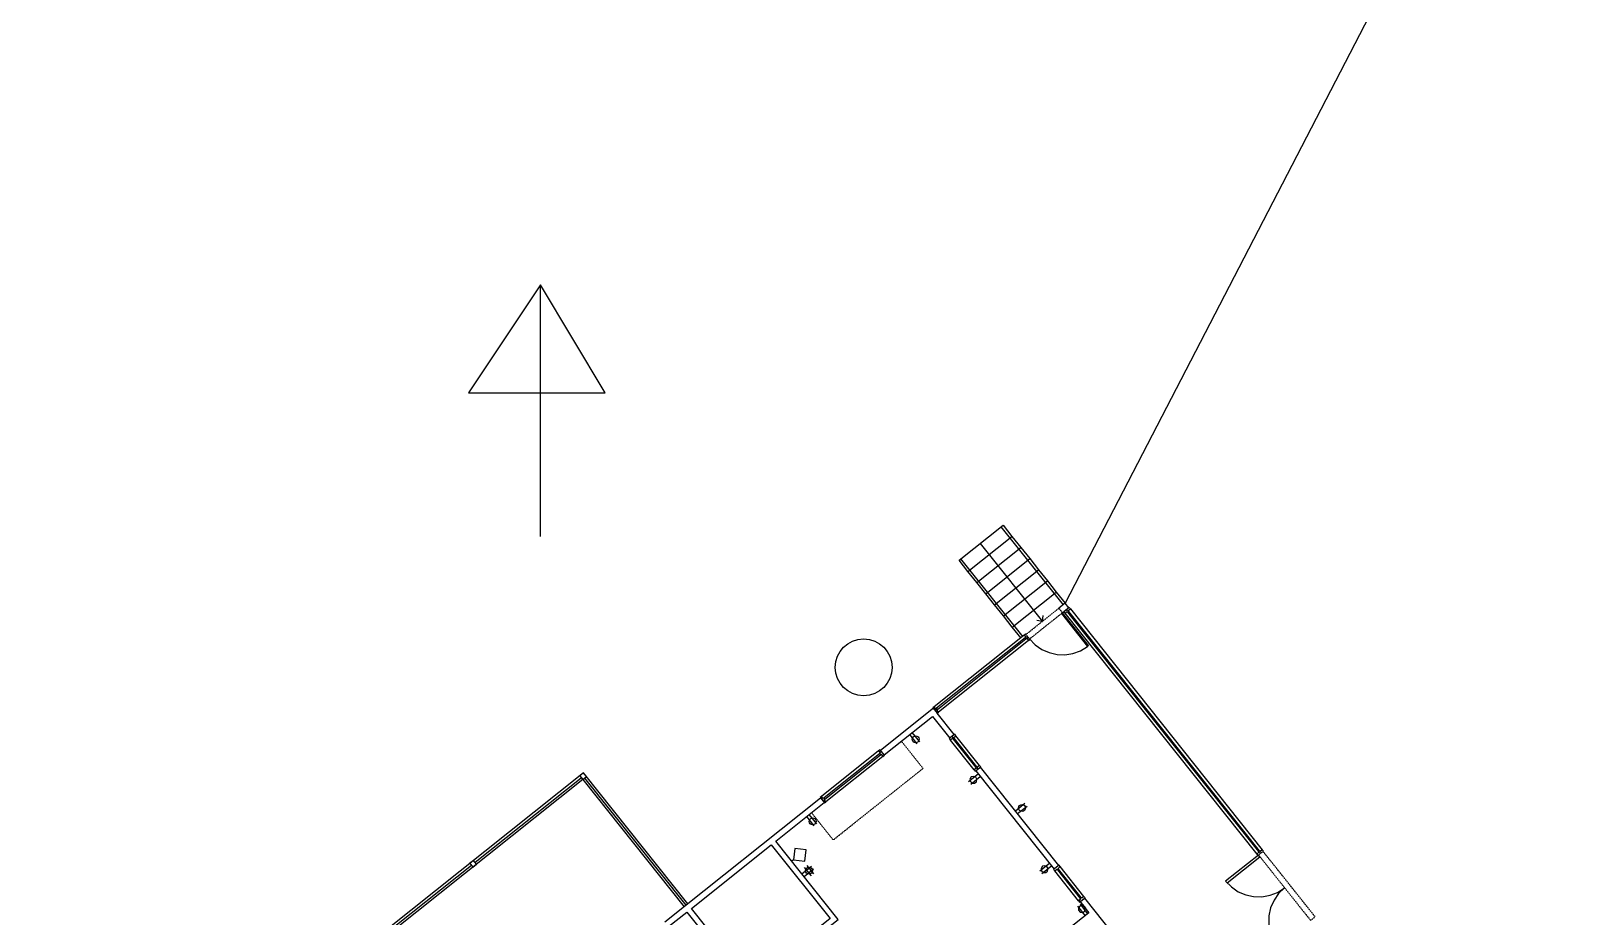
# Model space of a CAD drawing. Header units: inches. Extents: x -625442 to 34963, y -27993 to 66986.
# Drawn here: x -25932 to -24631, y 29264 to 30010 of the extents above; entities that cross this region are included whole.
import ezdxf

# ---------------------------------------------------------------- set-up
doc = ezdxf.new("R2010")
doc.units = ezdxf.units.IN
doc.header["$LTSCALE"] = 0.5
doc.header["$MEASUREMENT"] = 0
doc.linetypes.add('HIDDEN2', pattern=[0.1875, 0.125, -0.0625])
for name, color, linetype in [('A-ANNO-TEXT', 30, 'Continuous'), ('P-ABOVE', 201, 'HIDDEN2'), ('P-BELOW-LIGHT', 143, 'Continuous'), ('P-BELOW-MED', 145, 'Continuous'), ('P-DOOR', 51, 'Continuous'), ('P-RAILING', 60, 'Continuous'), ('P-WALL', 90, 'Continuous'), ('P-WINDOW', 213, 'Continuous')]:
    doc.layers.add(name, color=color, linetype=linetype)

msp = doc.modelspace()

# ---------------------------------------------------------------- linework, layer by layer
at = {"layer": 'A-ANNO-TEXT'}
for points in [[(-25132.64527, 29578.17264), (-25080.29294, 29512.47127), (-25079.73336, 29517.41994)], [(-25080.29294, 29512.47127), (-25085.0886, 29513.15277)]]:
    msp.add_lwpolyline(points, dxfattribs=at)
at = {"layer": 'DEFPOINTS'}
msp.add_line((-24630.71762, 30358.96114), (-25061.09056, 29527.77215), dxfattribs=at)
at = {"layer": 'P-ABOVE'}
for points in [[(-25091.09208, 29497.61239), (-25094.14006, 29501.43757), (-25066.44581, 29523.50497), (-25063.39782, 29519.6798)], [(-24894.42676, 29318.61166), (-24898.25194, 29315.56368), (-24854.36096, 29260.48118), (-24850.53578, 29263.52916)]]:
    msp.add_lwpolyline(points, close=True, dxfattribs=at)
msp.add_lwpolyline([(-25274.85342, 29351.18721), (-25256.56551, 29328.23617), (-25180.82707, 29388.58626), (-25199.11498, 29411.5373)], dxfattribs=at)
at = {"layer": 'P-BELOW-LIGHT'}
msp.add_line((-25466.94287, 29384.74167), (-25932.39, 29013.8629), dxfattribs=at)
for points in [[(-25503.15684, 29584.0837), (-25503.15684, 29796.09264), (-25563.87142, 29705.042), (-25448.60964, 29705.042), (-25503.15684, 29796.09264)], [(-25058.04258, 29523.94698), (-25061.09056, 29527.77215), (-25066.44581, 29523.50497)], [(-25061.35142, 29519.30918), (-25059.51534, 29520.77221), (-25059.02766, 29520.16019), (-25058.10962, 29520.8917), (-25058.59729, 29521.50373), (-25056.76121, 29522.96676), (-25057.73657, 29524.19082), (-25062.32677, 29520.53324), (-25061.35142, 29519.30918), (-24899.68631, 29316.42197)], [(-25060.00301, 29521.38424), (-25059.08497, 29522.11576)], [(-25056.76121, 29522.96676), (-24895.0961, 29320.07955)], [(-25063.39782, 29519.6798), (-25062.32677, 29520.53324)], [(-25094.14006, 29501.43757), (-25094.50582, 29501.89659), (-25095.72988, 29500.92123), (-25171.46832, 29440.57113)], [(-25092.0723, 29496.33102), (-25167.81073, 29435.98093)], [(-25093.65482, 29499.57283), (-25092.9233, 29498.65478)], [(-25169.73279, 29437.45125), (-25170.4643, 29438.36929)], [(-25183.59476, 29410.89611), (-25189.93457, 29418.85247)], [(-25185.73685, 29409.18924), (-25192.07666, 29417.1456)], [(-25137.80935, 29387.34173), (-25157.80413, 29412.43487)], [(-25156.45573, 29414.50993), (-25155.53769, 29415.24145)], [(-25133.21915, 29390.99932), (-25135.05523, 29389.53628), (-25135.42099, 29389.9953), (-25136.33903, 29389.26379), (-25135.97327, 29388.80477), (-25137.80935, 29387.34173), (-25136.834, 29386.11768), (-25132.24379, 29389.77526), (-25133.21915, 29390.99932), (-25153.21393, 29416.09245)], [(-25218.28844, 29403.2638), (-25216.82541, 29401.42772), (-25217.43744, 29400.94004), (-25216.70592, 29400.022), (-25216.09389, 29400.50968), (-25214.63086, 29398.67359), (-25213.4068, 29399.64895), (-25217.06438, 29404.23916), (-25218.28844, 29403.2638), (-25266.33262, 29364.98111)], [(-25214.63086, 29398.67359), (-25262.67504, 29360.39091)], [(-25142.53364, 29377.5736), (-25134.42427, 29384.03533)], [(-25140.70485, 29375.27849), (-25132.59548, 29381.74022)], [(-25134.56755, 29388.92426), (-25135.48559, 29388.19274)], [(-25095.08895, 29358.84355), (-25103.04531, 29352.50374)], [(-25093.26016, 29356.54844), (-25101.21652, 29350.20864)], [(-25272.49179, 29340.06094), (-25278.8316, 29348.0173)], [(-25270.34969, 29341.76781), (-25276.6895, 29349.72418)], [(-24894.42676, 29318.61166), (-24894.12075, 29318.8555), (-24895.0961, 29320.07955), (-24896.93219, 29318.61652), (-24897.41986, 29319.22855), (-24898.33791, 29318.49703), (-24897.85023, 29317.88501), (-24899.68631, 29316.42197), (-24898.71096, 29315.19792), (-24898.25194, 29315.56368)], [(-24896.44451, 29318.00449), (-24897.36255, 29317.27298)], [(-25289.93267, 29311.40451), (-25291.30973, 29310.30724)], [(-25274.81901, 29305.93656), (-25282.77537, 29299.59675)], [(-25272.99022, 29303.64146), (-25280.94658, 29297.30165)], [(-25280.90091, 29305.09285), (-25275.1707, 29297.90152)], [(-25278.75881, 29306.79972), (-25273.0286, 29299.60839)], [(-25082.5493, 29302.29418), (-25074.43993, 29308.75591)], [(-25080.72051, 29299.99908), (-25072.61114, 29306.46081)], [(-25049.90548, 29277.02373), (-25069.90026, 29302.11687)], [(-25045.31527, 29280.68131), (-25047.15135, 29279.21828), (-25047.51711, 29279.6773), (-25048.43515, 29278.94578), (-25048.06939, 29278.48676), (-25049.90548, 29277.02373), (-25048.93012, 29275.79967), (-25044.33991, 29279.45725), (-25045.31527, 29280.68131), (-25065.31005, 29305.77445)], [(-25049.32454, 29277.23648), (-25044.082, 29270.65718)], [(-25050.70889, 29272.38107), (-25044.36908, 29264.42471)], [(-25048.56679, 29274.08794), (-25042.22699, 29266.13158)]]:
    msp.add_lwpolyline(points, dxfattribs=at)
for points in [[(-25059.02766, 29520.16019), (-24898.33791, 29318.49703), (-24897.41986, 29319.22855), (-25058.10962, 29520.8917)], [(-25094.87887, 29498.59747), (-25169.39325, 29439.22273), (-25168.66174, 29438.30469), (-25094.14736, 29497.67943)], [(-25170.00528, 29438.73505), (-25171.46832, 29440.57113), (-25172.53936, 29439.7177), (-25168.88178, 29435.12749), (-25167.81073, 29435.98093), (-25169.27377, 29437.81701), (-25168.66174, 29438.30469), (-25169.39325, 29439.22273)], [(-25155.05001, 29414.62942), (-25153.21393, 29416.09245), (-25154.18928, 29417.31651), (-25158.77949, 29413.65893), (-25157.80413, 29412.43487), (-25155.96805, 29413.89791), (-25155.48037, 29413.28588), (-25154.56233, 29414.01739)], [(-25140.29585, 29381.35796), (-25141.33824, 29379.52674), (-25141.006, 29377.54008), (-25139.48079, 29376.25385), (-25137.4033, 29376.15816), (-25135.87323, 29377.37735), (-25135.50261, 29379.42375), (-25136.41579, 29381.19766), (-25138.43111, 29381.84321)], [(-25264.86959, 29363.14503), (-25266.33262, 29364.98111), (-25267.55668, 29364.00576), (-25263.89909, 29359.41555), (-25262.67504, 29360.39091), (-25264.13807, 29362.22699), (-25263.52604, 29362.71467), (-25264.25756, 29363.63271)], [(-25280.31024, 29310.31645), (-25279.22218, 29319.93887), (-25288.8446, 29321.02693), (-25289.93267, 29311.40451)], [(-25279.22218, 29319.93887), (-25288.8446, 29321.02693), (-25289.93267, 29311.40451), (-25280.31024, 29310.31645)], [(-25080.31151, 29306.07854), (-25081.3539, 29304.24732), (-25081.02166, 29302.26066), (-25079.49645, 29300.97443), (-25077.41896, 29300.87874), (-25075.88889, 29302.09793), (-25075.51827, 29304.14434), (-25076.43145, 29305.91824), (-25078.44677, 29306.56379)], [(-25067.14613, 29304.31142), (-25065.31005, 29305.77445), (-25066.2854, 29306.9985), (-25070.87561, 29303.34092), (-25069.90026, 29302.11687), (-25068.06417, 29303.5799), (-25067.5765, 29302.96787), (-25066.65845, 29303.69939)], [(-25044.78243, 29271.85015), (-25046.61365, 29272.89254), (-25048.44731, 29272.68222), (-25049.88654, 29271.03509), (-25049.95115, 29269.23253), (-25048.61004, 29267.54945), (-25046.71664, 29267.05691), (-25044.78972, 29268.09201), (-25044.29718, 29269.98541)]]:
    msp.add_lwpolyline(points, close=True, dxfattribs=at)
for centre, radius in [((-25187.09934, 29413.06633), 2.91586), ((-25097.45667, 29355.23406), 2.95672), ((-25273.85427, 29343.93804), 2.91586), ((-25276.89501, 29302.37101), 3.00568)]:
    msp.add_circle(centre, radius, dxfattribs=at)
at = {"layer": 'P-BELOW-MED'}
for p, q in [((-25466.94287, 29384.74167), (-25654.99871, 29234.89454)), ((-25467.57848, 29379.12064), (-25652.506, 29231.76622)), ((-25467.57848, 29379.12064), (-25382.16731, 29271.93095)), ((-25379.03899, 29274.42367), (-25466.94287, 29384.74167))]:
    msp.add_line(p, q, dxfattribs=at)
for points in [[(-25143.03864, 29554.53633), (-25150.51678, 29563.92128), (-25113.43757, 29593.46683), (-25105.95943, 29584.08188)], [(-25135.56049, 29545.15137), (-25143.03864, 29554.53633), (-25105.95943, 29584.08188), (-25098.48128, 29574.69693)], [(-25128.08235, 29535.76642), (-25135.56049, 29545.15137), (-25098.48128, 29574.69693), (-25091.00314, 29565.31197)], [(-25120.60421, 29526.38146), (-25128.08235, 29535.76642), (-25091.00314, 29565.31197), (-25083.52499, 29555.92702)], [(-25113.12606, 29516.99651), (-25120.60421, 29526.38146), (-25083.52499, 29555.92702), (-25076.04685, 29546.54206)], [(-25105.64792, 29507.61155), (-25113.12606, 29516.99651), (-25076.04685, 29546.54206), (-25068.56871, 29537.15711)], [(-25098.16978, 29498.2266), (-25105.64792, 29507.61155), (-25068.56871, 29537.15711), (-25061.09056, 29527.77215)]]:
    msp.add_lwpolyline(points, dxfattribs=at)
at = {"layer": 'P-DOOR'}
msp.add_lwpolyline([(-25064.31586, 29518.94828), (-25042.37037, 29491.40703), (-25041.45233, 29492.13855), (-25063.39782, 29519.6798)], close=True, dxfattribs=at)
for points in [[(-25095.72988, 29500.92123), (-25094.26685, 29499.08515), (-25094.87887, 29498.59747), (-25094.14736, 29497.67943), (-25093.53533, 29498.16711), (-25092.0723, 29496.33102), (-25090.84824, 29497.30638), (-25091.09208, 29497.61239), (-25086.4878, 29492.77591), (-25080.81247, 29488.79287), (-25074.70678, 29486.15337), (-25067.92688, 29484.55141), (-25061.26648, 29484.35516), (-25054.60364, 29485.41162), (-25048.2133, 29487.75188), (-25042.37037, 29491.40703)], [(-24924.57399, 29292.08812), (-24897.03274, 29314.03361), (-24898.25194, 29315.56368), (-24925.94619, 29293.49627), (-24921.06699, 29288.6287), (-24915.39166, 29284.64566), (-24909.01104, 29281.97507), (-24902.35306, 29280.52611), (-24895.41773, 29280.29878), (-24888.5708, 29281.75209), (-24882.18045, 29284.09235), (-24876.30645, 29288.02243), (-24881.32702, 29283.0213), (-24885.15705, 29277.46789), (-24888.10257, 29271.11836), (-24889.42961, 29264.30738), (-24889.50394, 29257.49396), (-24888.32555, 29250.67812), (-24885.71036, 29244.25669), (-24882.05521, 29238.41377)]]:
    msp.add_lwpolyline(points, dxfattribs=at)
at = {"layer": 'P-RAILING'}
for p, q in [((-25062.65472, 29526.5258), (-25115.00173, 29592.22048)), ((-25096.60562, 29499.47296), (-25148.95262, 29565.16764)), ((-25558.16028, 29309.5003), (-25468.82483, 29380.6848)), ((-25466.01432, 29380.367), (-25380.60315, 29273.17731)), ((-25650.62404, 29235.82309), (-25561.28859, 29307.00759))]:
    msp.add_line(p, q, dxfattribs=at)
at = {"layer": 'P-WALL'}
for points in [[(-25172.17361, 29439.25868), (-25216.69863, 29403.78014)], [(-25213.65064, 29399.95496), (-25172.95079, 29432.38552), (-25158.32047, 29414.02469)], [(-25154.49529, 29417.07267), (-25168.88178, 29435.12749)], [(-25136.37498, 29386.48344), (-25070.41659, 29303.70668)], [(-25066.59142, 29306.75466), (-25132.54981, 29389.53142)], [(-25267.19092, 29363.54674), (-25398.31787, 29259.06182)], [(-25319.54233, 29199.75628), (-25323.44375, 29204.6525), (-25298.19761, 29224.7692), (-25299.17296, 29225.99326), (-25317.5338, 29211.36293), (-25318.75299, 29212.893), (-25300.39216, 29227.52332), (-25301.24559, 29228.59437), (-25326.49174, 29208.47767), (-25375.99101, 29270.59849), (-25308.66795, 29324.24302), (-25259.16868, 29262.1222), (-25281.96672, 29243.95622), (-25278.91873, 29240.13104), (-25252.29552, 29261.34502), (-25304.84278, 29327.29101), (-25264.14293, 29359.72157)], [(-25048.4711, 29276.16543), (-25041.15594, 29266.98501), (-25087.97606, 29229.67768), (-25070.17583, 29207.33867), (-25075.53107, 29203.07149)], [(-25013.19073, 29239.73762), (-25044.64593, 29279.21341)], [(-25395.26988, 29255.23665), (-25379.81618, 29267.55051), (-25323.36751, 29196.70829)]]:
    msp.add_lwpolyline(points, dxfattribs=at)
for points in [[(-25466.94287, 29384.74167), (-25470.07119, 29382.24896), (-25467.57848, 29379.12064), (-25464.45016, 29381.61336)], [(-25559.40663, 29311.06446), (-25562.53495, 29308.57175), (-25560.04224, 29305.44343), (-25556.91392, 29307.93614)]]:
    msp.add_lwpolyline(points, close=True, dxfattribs=at)
msp.add_circle((-25230.89834, 29473.72139), 24, dxfattribs=at)
at = {"layer": 'P-WINDOW'}
for points in [[(-25135.42099, 29389.9953), (-25154.56233, 29414.01739), (-25155.48037, 29413.28588), (-25136.33903, 29389.26379)], [(-25217.43744, 29400.94004), (-25264.25756, 29363.63271), (-25263.52604, 29362.71467), (-25216.70592, 29400.022)], [(-25047.51711, 29279.6773), (-25066.65845, 29303.69939), (-25067.5765, 29302.96787), (-25048.43515, 29278.94578)]]:
    msp.add_lwpolyline(points, close=True, dxfattribs=at)

doc.saveas('drawing.dxf')
